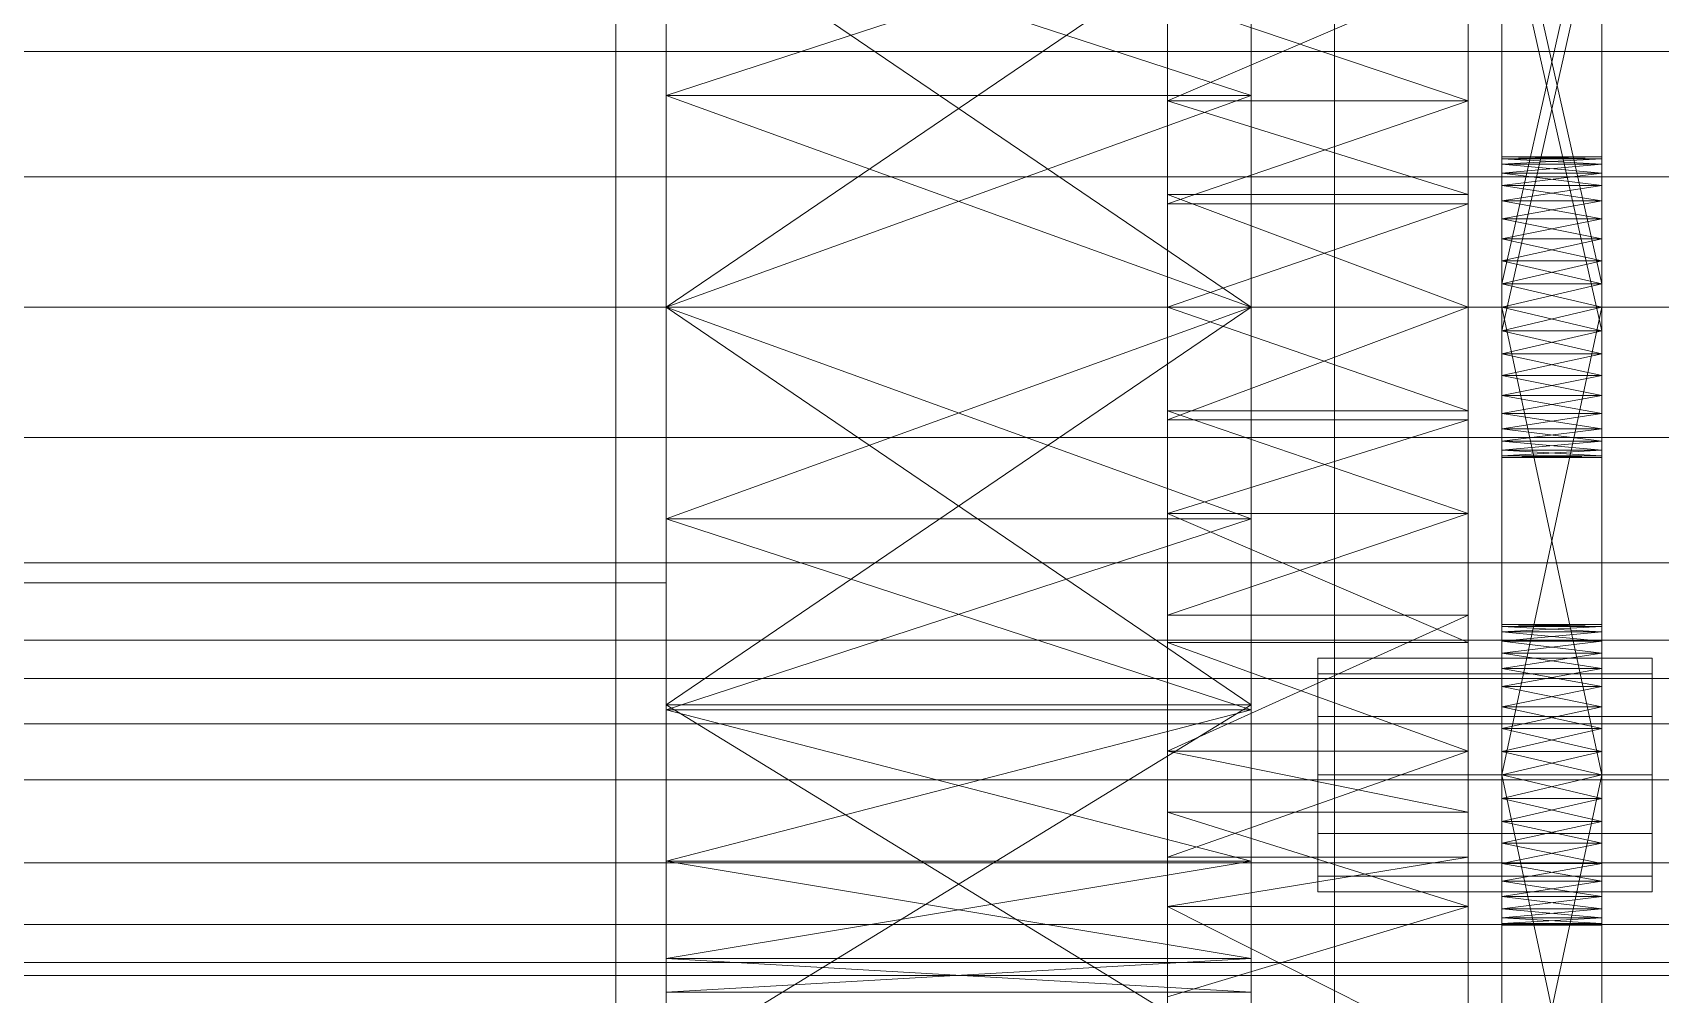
# Model space of a CAD drawing. Header units: millimetres. Extents: x -1970 to 59977, y -50268 to 6837.
# Drawn here: x 1362.1 to 1459.5, y -33274.6 to -33217.1 of the extents above; entities that cross this region are included whole.
import ezdxf

# ---------------------------------------------------------------- set-up
doc = ezdxf.new("R2010")
doc.units = ezdxf.units.MM
doc.layers.add('frontal_C03', color=7, linetype='Continuous', lineweight=0)
doc.layers.add('frontal_secador', color=7, linetype='Continuous', lineweight=0)

msp = doc.modelspace()

# ---------------------------------------------------------------- linework, layer by layer
at = {"layer": 'frontal_C03'}
for p, q in [((1440, -33465.833), (1440, -33118.927)), ((1440, -33127.91), (1440, -33474.816)), ((1530, -33253.434), (-1530, -33253.434)), ((1530, -33258.434), (-1530, -33258.434))]:
    msp.add_line(p, q, dxfattribs=at)
at = {"layer": 'frontal_secador'}
for p, q in [((1400, -33250), (1400, -33000)), ((1400, -36000), (1400, -33000)), ((1397, -35940), (1397, -33075)), ((1400, -36000), (1400, -33075)), ((1400, -34600), (1400, -33075)), ((1400, -35940), (1400, -33075)), ((1400, -34650), (1400, -33075)), ((1400, -33233.5), (1400, -33160.269)), ((1435, -33160.269), (1435, -33233.5)), ((1430, -33163.111), (1430, -33245.858)), ((1448, -33245.858), (1448, -33163.111)), ((1430, -33221.142), (1430, -33177.639)), ((1430, -33269.365), (1430, -33177.639)), ((1430, -33177.639), (1430, -33245.858)), ((1430, -33311.527), (1430, -33177.639)), ((1448, -33177.639), (1448, -33221.142)), ((1448, -33177.639), (1448, -33269.365)), ((1448, -33245.858), (1448, -33177.639)), ((1448, -33177.639), (1448, -33311.527)), ((1400, -33188.24), (1400, -33233.5)), ((1400, -33188.24), (1400, -33278.76)), ((1400, -33220.83), (1400, -33188.24)), ((1435, -33233.5), (1435, -33188.24)), ((1435, -33278.76), (1435, -33188.24)), ((1435, -33188.24), (1435, -33220.83)), ((1430, -33197.635), (1430, -33221.142)), ((1430, -33197.635), (1430, -33245.858)), ((1448, -33221.142), (1448, -33197.635)), ((1448, -33245.858), (1448, -33197.635)), ((1450, -33199.643), (1450, -33234.908)), ((1450, -33237.586), (1450, -33199.643)), ((1456, -33234.908), (1456, -33199.643)), ((1456, -33199.643), (1456, -33237.586)), ((1400, -33200.33), (1400, -33233.5)), ((1435, -33233.5), (1435, -33200.33)), ((1450, -33233.5), (1450, -33202.839)), ((1450, -33238.79), (1450, -33202.839)), ((1450, -33242.06), (1450, -33202.839)), ((1456, -33202.839), (1456, -33233.5)), ((1456, -33202.839), (1456, -33238.79)), ((1456, -33202.839), (1456, -33242.06)), ((1430, -33221.142), (1430, -33203.268)), ((1448, -33203.268), (1448, -33221.142)), ((1450, -33204.143), (1450, -33232.092)), ((1450, -33204.143), (1450, -33234.908)), ((1450, -33237.586), (1450, -33204.143)), ((1456, -33232.092), (1456, -33204.143)), ((1456, -33234.908), (1456, -33204.143)), ((1456, -33204.143), (1456, -33237.586)), ((1450, -33232.092), (1450, -33205.517)), ((1456, -33232.092), (1450, -33205.517)), ((1450, -33233.5), (1450, -33205.517)), ((1450, -33205.517), (1450, -33236.281)), ((1450, -33205.517), (1450, -33238.79)), ((1450, -33205.517), (1450, -33242.06)), ((1456, -33205.517), (1450, -33232.092)), ((1456, -33205.517), (1456, -33232.092)), ((1456, -33205.517), (1456, -33233.5)), ((1456, -33236.281), (1456, -33205.517)), ((1456, -33238.79), (1456, -33205.517)), ((1456, -33242.06), (1456, -33205.517)), ((1450, -33234.908), (1450, -33206.925)), ((1450, -33237.586), (1450, -33206.925)), ((1456, -33206.925), (1456, -33234.908)), ((1456, -33206.925), (1456, -33237.586)), ((1450, -33208.333), (1450, -33234.908)), ((1456, -33208.333), (1450, -33234.908)), ((1450, -33208.333), (1450, -33236.281)), ((1456, -33234.908), (1450, -33208.333)), ((1456, -33234.908), (1456, -33208.333)), ((1456, -33236.281), (1456, -33208.333)), ((1400, -33209.401), (1400, -33233.5)), ((1400, -33220.83), (1400, -33209.401)), ((1435, -33220.83), (1400, -33209.401)), ((1435, -33209.401), (1400, -33220.83)), ((1400, -33233.5), (1400, -33209.706)), ((1435, -33233.5), (1400, -33209.706)), ((1435, -33209.706), (1400, -33233.5)), ((1435, -33233.5), (1435, -33209.401)), ((1435, -33209.401), (1435, -33220.83)), ((1435, -33209.706), (1435, -33233.5)), ((1430, -33218.193), (1430, -33211.277)), ((1430, -33213.424), (1430, -33221.142)), ((1448, -33213.424), (1430, -33221.142)), ((1448, -33221.142), (1448, -33213.424)), ((1430, -33221.142), (1430, -33215.058)), ((1448, -33221.142), (1430, -33215.058)), ((1448, -33215.058), (1448, -33221.142)), ((1480, -33218.193), (1325, -33218.193)), ((1430, -33218.193), (1325, -33218.193)), ((1430, -33225.696), (1430, -33218.193)), ((1400, -33220.83), (1400, -33233.5)), ((1400, -33220.83), (1400, -33278.76)), ((1435, -33233.5), (1400, -33220.83)), ((1435, -33220.83), (1400, -33220.83)), ((1435, -33220.83), (1400, -33233.5)), ((1430, -33221.142), (1430, -33239.698)), ((1430, -33226.752), (1430, -33221.142)), ((1430, -33221.142), (1430, -33245.858)), ((1430, -33221.142), (1430, -33227.302)), ((1430, -33269.365), (1430, -33221.142)), ((1448, -33226.752), (1430, -33221.142)), ((1448, -33221.142), (1430, -33221.142)), ((1448, -33221.142), (1430, -33227.302)), ((1435, -33233.5), (1435, -33220.83)), ((1435, -33278.76), (1435, -33220.83)), ((1448, -33239.698), (1448, -33221.142)), ((1448, -33221.142), (1448, -33226.752)), ((1448, -33245.858), (1448, -33221.142)), ((1448, -33227.302), (1448, -33221.142)), ((1448, -33221.142), (1448, -33269.365)), ((1450, -33224.611), (1450, -33224.5)), ((1456, -33224.611), (1450, -33224.5)), ((1456, -33224.5), (1450, -33224.5)), ((1456, -33224.5), (1450, -33224.611)), ((1456, -33224.611), (1456, -33224.5)), ((1450, -33224.611), (1450, -33225.481)), ((1450, -33224.94), (1450, -33224.611)), ((1450, -33224.611), (1450, -33227.136)), ((1456, -33224.94), (1450, -33224.611)), ((1456, -33224.611), (1450, -33224.611)), ((1456, -33224.611), (1450, -33224.94)), ((1450, -33225.481), (1450, -33224.94)), ((1456, -33225.481), (1450, -33224.94)), ((1456, -33224.94), (1450, -33224.94)), ((1456, -33224.94), (1450, -33225.481)), ((1450, -33225.481), (1450, -33227.136)), ((1450, -33226.219), (1450, -33225.481)), ((1450, -33229.414), (1450, -33225.481)), ((1450, -33264.281), (1450, -33225.481)), ((1456, -33226.219), (1450, -33225.481)), ((1456, -33225.481), (1450, -33225.481)), ((1456, -33225.481), (1450, -33226.219)), ((1456, -33225.481), (1456, -33224.611)), ((1456, -33224.611), (1456, -33224.94)), ((1456, -33227.136), (1456, -33224.611)), ((1456, -33224.94), (1456, -33225.481)), ((1456, -33227.136), (1456, -33225.481)), ((1456, -33225.481), (1456, -33226.219)), ((1456, -33225.481), (1456, -33229.414)), ((1456, -33225.481), (1456, -33264.281)), ((1480, -33225.696), (1325, -33225.696)), ((1430, -33225.696), (1325, -33225.696)), ((1430, -33233.5), (1430, -33225.696)), ((1450, -33227.136), (1450, -33226.219)), ((1456, -33227.136), (1450, -33226.219)), ((1456, -33226.219), (1450, -33226.219)), ((1456, -33226.219), (1450, -33227.136)), ((1456, -33226.219), (1456, -33227.136)), ((1430, -33226.752), (1430, -33239.698)), ((1430, -33233.5), (1430, -33226.752)), ((1448, -33233.5), (1430, -33226.752)), ((1448, -33226.752), (1430, -33226.752)), ((1430, -33240.248), (1430, -33227.302)), ((1430, -33227.302), (1430, -33233.5)), ((1430, -33245.858), (1430, -33227.302)), ((1448, -33227.302), (1430, -33227.302)), ((1448, -33227.302), (1430, -33233.5)), ((1448, -33239.698), (1448, -33226.752)), ((1448, -33226.752), (1448, -33233.5)), ((1448, -33227.302), (1448, -33240.248)), ((1448, -33233.5), (1448, -33227.302)), ((1448, -33227.302), (1448, -33245.858)), ((1450, -33227.136), (1450, -33229.414)), ((1450, -33228.21), (1450, -33227.136)), ((1450, -33227.136), (1450, -33232.092)), ((1450, -33227.136), (1450, -33264.281)), ((1456, -33228.21), (1450, -33227.136)), ((1456, -33227.136), (1450, -33227.136)), ((1456, -33227.136), (1450, -33228.21)), ((1456, -33229.414), (1456, -33227.136)), ((1456, -33227.136), (1456, -33228.21)), ((1456, -33232.092), (1456, -33227.136)), ((1456, -33264.281), (1456, -33227.136)), ((1450, -33229.414), (1450, -33228.21)), ((1456, -33229.414), (1450, -33228.21)), ((1456, -33228.21), (1450, -33228.21)), ((1456, -33228.21), (1450, -33229.414)), ((1456, -33228.21), (1456, -33229.414)), ((1450, -33229.414), (1450, -33232.092)), ((1450, -33230.719), (1450, -33229.414)), ((1450, -33264.281), (1450, -33229.414)), ((1456, -33230.719), (1450, -33229.414)), ((1456, -33229.414), (1450, -33229.414)), ((1456, -33229.414), (1450, -33230.719)), ((1456, -33232.092), (1456, -33229.414)), ((1456, -33229.414), (1456, -33230.719)), ((1456, -33229.414), (1456, -33264.281)), ((1450, -33232.092), (1450, -33230.719)), ((1456, -33232.092), (1450, -33230.719)), ((1456, -33230.719), (1450, -33230.719)), ((1456, -33230.719), (1450, -33232.092)), ((1456, -33230.719), (1456, -33232.092)), ((1450, -33261.5), (1450, -33232.092)), ((1450, -33232.092), (1450, -33233.5)), ((1450, -33264.281), (1450, -33232.092)), ((1456, -33233.5), (1450, -33232.092)), ((1456, -33232.092), (1450, -33232.092)), ((1456, -33232.092), (1450, -33233.5)), ((1450, -33232.092), (1450, -33234.908)), ((1456, -33232.092), (1456, -33261.5)), ((1456, -33233.5), (1456, -33232.092)), ((1456, -33232.092), (1456, -33264.281)), ((1456, -33234.908), (1456, -33232.092)), ((1325, -33233.5), (1480, -33233.5)), ((1325, -33233.5), (1430, -33233.5)), ((1400, -33233.5), (1400, -33246.17)), ((1400, -33278.76), (1400, -33233.5)), ((1400, -33233.5), (1400, -33257.294)), ((1400, -33233.5), (1400, -33257.599)), ((1400, -33306.731), (1400, -33233.5)), ((1400, -33233.5), (1400, -33266.67)), ((1400, -33233.5), (1435, -33233.5)), ((1435, -33233.5), (1400, -33257.294)), ((1435, -33257.294), (1400, -33233.5)), ((1435, -33233.5), (1400, -33246.17)), ((1435, -33246.17), (1400, -33233.5)), ((1430, -33241.304), (1430, -33233.5)), ((1430, -33239.698), (1430, -33233.5)), ((1430, -33233.5), (1430, -33240.248)), ((1430, -33233.5), (1448, -33233.5)), ((1448, -33233.5), (1430, -33240.248)), ((1448, -33239.698), (1430, -33233.5)), ((1435, -33246.17), (1435, -33233.5)), ((1435, -33233.5), (1435, -33278.76)), ((1435, -33257.294), (1435, -33233.5)), ((1435, -33257.599), (1435, -33233.5)), ((1435, -33233.5), (1435, -33306.731)), ((1435, -33266.67), (1435, -33233.5)), ((1448, -33233.5), (1448, -33239.698)), ((1448, -33240.248), (1448, -33233.5)), ((1450, -33233.5), (1450, -33261.5)), ((1456, -33261.5), (1450, -33233.5)), ((1456, -33233.5), (1450, -33233.5)), ((1456, -33233.5), (1450, -33261.5)), ((1450, -33234.908), (1450, -33233.5)), ((1456, -33234.908), (1450, -33233.5)), ((1450, -33236.281), (1450, -33233.5)), ((1450, -33238.79), (1450, -33233.5)), ((1456, -33233.5), (1450, -33234.908)), ((1456, -33261.5), (1456, -33233.5)), ((1456, -33233.5), (1456, -33234.908)), ((1456, -33233.5), (1456, -33236.281)), ((1456, -33233.5), (1456, -33238.79)), ((1450, -33237.586), (1450, -33234.908)), ((1450, -33234.908), (1450, -33236.281)), ((1450, -33234.908), (1450, -33239.864)), ((1450, -33234.908), (1450, -33242.389)), ((1450, -33234.908), (1456, -33234.908)), ((1456, -33234.908), (1450, -33236.281)), ((1456, -33236.281), (1450, -33234.908)), ((1456, -33234.908), (1456, -33237.586)), ((1456, -33236.281), (1456, -33234.908)), ((1456, -33239.864), (1456, -33234.908)), ((1456, -33242.389), (1456, -33234.908)), ((1450, -33236.281), (1450, -33237.586)), ((1456, -33236.281), (1450, -33236.281)), ((1456, -33236.281), (1450, -33237.586)), ((1456, -33237.586), (1450, -33236.281)), ((1450, -33238.79), (1450, -33236.281)), ((1456, -33237.586), (1456, -33236.281)), ((1456, -33236.281), (1456, -33238.79)), ((1450, -33239.864), (1450, -33237.586)), ((1450, -33237.586), (1450, -33238.79)), ((1450, -33241.519), (1450, -33237.586)), ((1450, -33242.389), (1450, -33237.586)), ((1456, -33237.586), (1450, -33237.586)), ((1456, -33237.586), (1450, -33238.79)), ((1456, -33238.79), (1450, -33237.586)), ((1456, -33237.586), (1456, -33239.864)), ((1456, -33238.79), (1456, -33237.586)), ((1456, -33237.586), (1456, -33241.519)), ((1456, -33237.586), (1456, -33242.389)), ((1450, -33238.79), (1450, -33239.864)), ((1456, -33238.79), (1450, -33238.79)), ((1456, -33238.79), (1450, -33239.864)), ((1456, -33239.864), (1450, -33238.79)), ((1450, -33240.781), (1450, -33238.79)), ((1450, -33242.06), (1450, -33238.79)), ((1456, -33239.864), (1456, -33238.79)), ((1456, -33238.79), (1456, -33240.781)), ((1456, -33238.79), (1456, -33242.06)), ((1430, -33245.858), (1430, -33239.698)), ((1448, -33245.858), (1430, -33239.698)), ((1448, -33239.698), (1430, -33239.698)), ((1448, -33239.698), (1448, -33245.858)), ((1450, -33241.519), (1450, -33239.864)), ((1450, -33239.864), (1450, -33240.781)), ((1450, -33239.864), (1450, -33242.389)), ((1456, -33239.864), (1450, -33239.864)), ((1456, -33239.864), (1450, -33240.781)), ((1456, -33240.781), (1450, -33239.864)), ((1456, -33239.864), (1456, -33241.519)), ((1456, -33240.781), (1456, -33239.864)), ((1456, -33242.389), (1456, -33239.864)), ((1430, -33240.248), (1430, -33245.858)), ((1448, -33240.248), (1430, -33240.248)), ((1448, -33240.248), (1430, -33245.858)), ((1448, -33245.858), (1448, -33240.248)), ((1450, -33240.781), (1450, -33241.519)), ((1456, -33240.781), (1450, -33240.781)), ((1456, -33240.781), (1450, -33241.519)), ((1456, -33241.519), (1450, -33240.781)), ((1450, -33242.06), (1450, -33240.781)), ((1456, -33241.519), (1456, -33240.781)), ((1456, -33240.781), (1456, -33242.06)), ((1480, -33241.304), (1325, -33241.304)), ((1430, -33241.304), (1325, -33241.304)), ((1430, -33241.304), (1430, -33248.807)), ((1450, -33242.389), (1450, -33241.519)), ((1450, -33241.519), (1450, -33242.06)), ((1456, -33241.519), (1450, -33241.519)), ((1456, -33241.519), (1450, -33242.06)), ((1456, -33242.06), (1450, -33241.519)), ((1450, -33242.06), (1450, -33242.389)), ((1456, -33242.06), (1450, -33242.06)), ((1456, -33242.06), (1450, -33242.389)), ((1456, -33242.389), (1450, -33242.06)), ((1450, -33242.5), (1450, -33242.06)), ((1456, -33241.519), (1456, -33242.389)), ((1456, -33242.06), (1456, -33241.519)), ((1456, -33242.389), (1456, -33242.06)), ((1456, -33242.06), (1456, -33242.5)), ((1450, -33242.389), (1450, -33242.5)), ((1456, -33242.389), (1450, -33242.389)), ((1456, -33242.389), (1450, -33242.5)), ((1456, -33242.5), (1450, -33242.389)), ((1456, -33242.5), (1450, -33242.5)), ((1456, -33242.389), (1456, -33242.5)), ((1430, -33245.858), (1430, -33263.732)), ((1430, -33253.576), (1430, -33245.858)), ((1430, -33269.365), (1430, -33245.858)), ((1430, -33245.858), (1430, -33251.942)), ((1430, -33245.858), (1430, -33289.361)), ((1430, -33245.858), (1430, -33311.527)), ((1448, -33245.858), (1430, -33245.858)), ((1448, -33245.858), (1430, -33251.942)), ((1448, -33253.576), (1430, -33245.858)), ((1448, -33263.732), (1448, -33245.858)), ((1448, -33245.858), (1448, -33253.576)), ((1448, -33245.858), (1448, -33269.365)), ((1448, -33251.942), (1448, -33245.858)), ((1448, -33289.361), (1448, -33245.858)), ((1448, -33311.527), (1448, -33245.858)), ((1400, -33257.599), (1400, -33246.17)), ((1400, -33278.76), (1400, -33246.17)), ((1435, -33246.17), (1400, -33246.17)), ((1435, -33246.17), (1400, -33257.599)), ((1435, -33257.599), (1400, -33246.17)), ((1435, -33246.17), (1435, -33257.599)), ((1435, -33246.17), (1435, -33278.76)), ((1480, -33248.807), (1325, -33248.807)), ((1430, -33248.807), (1325, -33248.807)), ((1430, -33248.807), (1430, -33255.723)), ((-1400, -33250), (1400, -33250)), ((1250, -33250), (1400, -33250)), ((1400, -36000), (1400, -33250)), ((1430, -33266.411), (1430, -33251.942)), ((1430, -33251.942), (1430, -33260.075)), ((1430, -33269.365), (1430, -33251.942)), ((1448, -33251.942), (1430, -33251.942)), ((1448, -33251.942), (1430, -33260.075)), ((1448, -33251.942), (1448, -33266.411)), ((1448, -33260.075), (1448, -33251.942)), ((1448, -33251.942), (1448, -33269.365)), ((1450, -33252.611), (1450, -33252.5)), ((1456, -33252.611), (1450, -33252.5)), ((1456, -33252.5), (1450, -33252.5)), ((1456, -33252.5), (1450, -33252.611)), ((1450, -33252.611), (1450, -33253.481)), ((1450, -33252.94), (1450, -33252.611)), ((1450, -33252.611), (1450, -33255.136)), ((1456, -33252.94), (1450, -33252.611)), ((1456, -33252.611), (1450, -33252.611)), ((1456, -33252.611), (1450, -33252.94)), ((1456, -33252.611), (1456, -33252.5)), ((1456, -33253.481), (1456, -33252.611)), ((1456, -33252.611), (1456, -33252.94)), ((1456, -33255.136), (1456, -33252.611)), ((1430, -33253.576), (1430, -33263.732)), ((1430, -33260.075), (1430, -33253.576)), ((1448, -33260.075), (1430, -33253.576)), ((1448, -33253.576), (1430, -33253.576)), ((1448, -33263.732), (1448, -33253.576)), ((1448, -33253.576), (1448, -33260.075)), ((1450, -33253.481), (1450, -33252.94)), ((1456, -33253.481), (1450, -33252.94)), ((1456, -33252.94), (1450, -33252.94)), ((1456, -33252.94), (1450, -33253.481)), ((1450, -33253.481), (1450, -33255.136)), ((1450, -33254.219), (1450, -33253.481)), ((1450, -33257.414), (1450, -33253.481)), ((1450, -33292.281), (1450, -33253.481)), ((1456, -33254.219), (1450, -33253.481)), ((1456, -33253.481), (1450, -33253.481)), ((1456, -33253.481), (1450, -33254.219)), ((1456, -33252.94), (1456, -33253.481)), ((1456, -33255.136), (1456, -33253.481)), ((1456, -33253.481), (1456, -33254.219)), ((1456, -33253.481), (1456, -33257.414)), ((1456, -33253.481), (1456, -33292.281)), ((1439, -33255.438), (1439, -33254.5)), ((1459, -33254.5), (1439, -33254.5)), ((1450, -33255.136), (1450, -33254.219)), ((1456, -33255.136), (1450, -33254.219)), ((1456, -33254.219), (1450, -33254.219)), ((1456, -33254.219), (1450, -33255.136)), ((1456, -33254.219), (1456, -33255.136)), ((1459, -33255.438), (1459, -33254.5)), ((1480, -33255.723), (1325, -33255.723)), ((1430, -33255.723), (1325, -33255.723)), ((1430, -33255.723), (1430, -33261.784)), ((1439, -33258), (1439, -33255.438)), ((1459, -33255.438), (1439, -33255.438)), ((1450, -33255.136), (1450, -33257.414)), ((1450, -33256.21), (1450, -33255.136)), ((1450, -33255.136), (1450, -33260.092)), ((1450, -33255.136), (1450, -33292.281)), ((1456, -33256.21), (1450, -33255.136)), ((1456, -33255.136), (1450, -33255.136)), ((1456, -33255.136), (1450, -33256.21)), ((1456, -33257.414), (1456, -33255.136)), ((1456, -33255.136), (1456, -33256.21)), ((1456, -33260.092), (1456, -33255.136)), ((1456, -33292.281), (1456, -33255.136)), ((1459, -33258), (1459, -33255.438)), ((1450, -33257.414), (1450, -33256.21)), ((1456, -33257.414), (1450, -33256.21)), ((1456, -33256.21), (1450, -33256.21)), ((1456, -33256.21), (1450, -33257.414)), ((1456, -33256.21), (1456, -33257.414)), ((1400, -33257.294), (1400, -33278.76)), ((1435, -33257.294), (1400, -33257.294)), ((1435, -33257.294), (1400, -33278.76)), ((1435, -33278.76), (1400, -33257.294)), ((1400, -33266.67), (1400, -33257.599)), ((1400, -33278.76), (1400, -33257.599)), ((1435, -33257.599), (1400, -33257.599)), ((1435, -33257.599), (1400, -33266.67)), ((1435, -33266.67), (1400, -33257.599)), ((1435, -33278.76), (1435, -33257.294)), ((1435, -33257.599), (1435, -33266.67)), ((1435, -33257.599), (1435, -33278.76)), ((1450, -33257.414), (1450, -33260.092)), ((1450, -33258.719), (1450, -33257.414)), ((1450, -33292.281), (1450, -33257.414)), ((1456, -33258.719), (1450, -33257.414)), ((1456, -33257.414), (1450, -33257.414)), ((1456, -33257.414), (1450, -33258.719)), ((1456, -33260.092), (1456, -33257.414)), ((1456, -33257.414), (1456, -33258.719)), ((1456, -33257.414), (1456, -33292.281)), ((1439, -33261.5), (1439, -33258)), ((1459, -33258), (1439, -33258)), ((1459, -33261.5), (1459, -33258)), ((1450, -33260.092), (1450, -33258.719)), ((1456, -33260.092), (1450, -33258.719)), ((1456, -33258.719), (1450, -33258.719)), ((1456, -33258.719), (1450, -33260.092)), ((1456, -33258.719), (1456, -33260.092)), ((1430, -33260.075), (1430, -33266.411)), ((1430, -33263.732), (1430, -33260.075)), ((1448, -33260.075), (1430, -33260.075)), ((1448, -33260.075), (1430, -33266.411)), ((1448, -33263.732), (1430, -33260.075)), ((1448, -33266.411), (1448, -33260.075)), ((1448, -33260.075), (1448, -33263.732)), ((1450, -33289.5), (1450, -33260.092)), ((1450, -33260.092), (1450, -33261.5)), ((1450, -33292.281), (1450, -33260.092)), ((1456, -33261.5), (1450, -33260.092)), ((1456, -33260.092), (1450, -33260.092)), ((1456, -33260.092), (1450, -33261.5)), ((1456, -33260.092), (1456, -33289.5)), ((1456, -33261.5), (1456, -33260.092)), ((1456, -33260.092), (1456, -33292.281)), ((1439, -33261.5), (1439, -33265)), ((1439, -33261.5), (1459, -33261.5)), ((1450, -33261.5), (1450, -33289.5)), ((1456, -33289.5), (1450, -33261.5)), ((1456, -33261.5), (1450, -33261.5)), ((1456, -33261.5), (1450, -33289.5)), ((1450, -33264.281), (1450, -33261.5)), ((1450, -33261.5), (1450, -33262.908)), ((1456, -33261.5), (1450, -33262.908)), ((1456, -33262.908), (1450, -33261.5)), ((1456, -33289.5), (1456, -33261.5)), ((1456, -33261.5), (1456, -33264.281)), ((1456, -33262.908), (1456, -33261.5)), ((1459, -33265), (1459, -33261.5)), ((1480, -33261.784), (1325, -33261.784)), ((1430, -33261.784), (1325, -33261.784)), ((1430, -33261.784), (1430, -33266.759)), ((1450, -33262.908), (1450, -33264.281)), ((1456, -33262.908), (1450, -33262.908)), ((1456, -33262.908), (1450, -33264.281)), ((1456, -33264.281), (1450, -33262.908)), ((1456, -33264.281), (1456, -33262.908)), ((1430, -33269.365), (1430, -33263.732)), ((1448, -33269.365), (1430, -33263.732)), ((1448, -33263.732), (1430, -33263.732)), ((1448, -33263.732), (1448, -33269.365)), ((1450, -33266.79), (1450, -33264.281)), ((1450, -33264.281), (1450, -33265.586)), ((1450, -33268.781), (1450, -33264.281)), ((1450, -33270.5), (1450, -33264.281)), ((1456, -33264.281), (1450, -33264.281)), ((1456, -33264.281), (1450, -33265.586)), ((1456, -33265.586), (1450, -33264.281)), ((1456, -33264.281), (1456, -33266.79)), ((1456, -33265.586), (1456, -33264.281)), ((1456, -33264.281), (1456, -33268.781)), ((1456, -33264.281), (1456, -33270.5)), ((1439, -33265), (1439, -33267.562)), ((1459, -33265), (1439, -33265)), ((1459, -33265), (1459, -33267.562)), ((1430, -33266.411), (1430, -33269.365)), ((1448, -33266.411), (1430, -33266.411)), ((1448, -33266.411), (1430, -33269.365)), ((1448, -33269.365), (1448, -33266.411)), ((1450, -33265.586), (1450, -33266.79)), ((1456, -33265.586), (1450, -33265.586)), ((1456, -33265.586), (1450, -33266.79)), ((1456, -33266.79), (1450, -33265.586)), ((1456, -33266.79), (1456, -33265.586)), ((1480, -33266.759), (1325, -33266.759)), ((1430, -33266.759), (1325, -33266.759)), ((1400, -33306.731), (1400, -33266.67)), ((1400, -33272.493), (1400, -33266.67)), ((1400, -33278.76), (1400, -33266.67)), ((1435, -33266.67), (1400, -33266.67)), ((1435, -33266.67), (1400, -33272.493)), ((1435, -33272.493), (1400, -33266.67)), ((1430, -33266.759), (1430, -33270.455)), ((1435, -33266.67), (1435, -33306.731)), ((1435, -33266.67), (1435, -33272.493)), ((1435, -33266.67), (1435, -33278.76)), ((1450, -33268.781), (1450, -33266.79)), ((1450, -33266.79), (1450, -33267.864)), ((1456, -33266.79), (1450, -33266.79)), ((1456, -33266.79), (1450, -33267.864)), ((1456, -33267.864), (1450, -33266.79)), ((1456, -33266.79), (1456, -33268.781)), ((1456, -33267.864), (1456, -33266.79)), ((1439, -33267.562), (1439, -33268.5)), ((1459, -33267.562), (1439, -33267.562)), ((1450, -33267.864), (1450, -33268.781)), ((1456, -33267.864), (1450, -33267.864)), ((1456, -33267.864), (1450, -33268.781)), ((1456, -33268.781), (1450, -33267.864)), ((1456, -33268.781), (1456, -33267.864)), ((1459, -33267.562), (1459, -33268.5)), ((1430, -33269.365), (1430, -33284.806)), ((1430, -33278.435), (1430, -33269.365)), ((1430, -33289.361), (1430, -33269.365)), ((1430, -33269.365), (1430, -33274.777)), ((1430, -33303.889), (1430, -33269.365)), ((1430, -33311.527), (1430, -33269.365)), ((1448, -33269.365), (1430, -33269.365)), ((1448, -33269.365), (1430, -33274.777)), ((1448, -33278.435), (1430, -33269.365)), ((1459, -33268.5), (1439, -33268.5)), ((1448, -33284.806), (1448, -33269.365)), ((1448, -33269.365), (1448, -33278.435)), ((1448, -33269.365), (1448, -33289.361)), ((1448, -33274.777), (1448, -33269.365)), ((1448, -33269.365), (1448, -33303.889)), ((1448, -33269.365), (1448, -33311.527)), ((1450, -33270.06), (1450, -33268.781)), ((1450, -33268.781), (1450, -33269.519)), ((1450, -33270.5), (1450, -33268.781)), ((1456, -33268.781), (1450, -33268.781)), ((1456, -33268.781), (1450, -33269.519)), ((1456, -33269.519), (1450, -33268.781)), ((1456, -33268.781), (1456, -33270.06)), ((1456, -33269.519), (1456, -33268.781)), ((1456, -33268.781), (1456, -33270.5)), ((1450, -33269.519), (1450, -33270.06)), ((1456, -33269.519), (1450, -33269.519)), ((1456, -33269.519), (1450, -33270.06)), ((1456, -33270.06), (1450, -33269.519)), ((1450, -33270.5), (1450, -33270.06)), ((1450, -33270.06), (1450, -33270.389)), ((1456, -33270.06), (1450, -33270.06)), ((1456, -33270.06), (1450, -33270.389)), ((1456, -33270.389), (1450, -33270.06)), ((1456, -33270.06), (1456, -33269.519)), ((1456, -33270.06), (1456, -33270.5)), ((1456, -33270.389), (1456, -33270.06)), ((1480, -33270.455), (1325, -33270.455)), ((1430, -33270.455), (1325, -33270.455)), ((1430, -33270.455), (1430, -33272.731)), ((1450, -33270.389), (1450, -33270.5)), ((1456, -33270.389), (1450, -33270.389)), ((1456, -33270.389), (1450, -33270.5)), ((1456, -33270.5), (1450, -33270.389)), ((1456, -33270.5), (1450, -33270.5)), ((1456, -33270.5), (1456, -33270.389)), ((1480, -33272.731), (1325, -33272.731)), ((1430, -33272.731), (1325, -33272.731)), ((1400, -33306.731), (1400, -33272.493)), ((1400, -33274.5), (1400, -33272.493)), ((1435, -33272.493), (1400, -33272.493)), ((1435, -33272.493), (1400, -33274.5)), ((1435, -33274.5), (1400, -33272.493)), ((1430, -33272.731), (1430, -33273.5)), ((1435, -33272.493), (1435, -33306.731)), ((1435, -33272.493), (1435, -33274.5)), ((1480, -33273.5), (1325, -33273.5)), ((1430, -33273.5), (1325, -33273.5)), ((1400, -33306.731), (1400, -33274.5)), ((1435, -33274.5), (1400, -33274.5)), ((1435, -33274.5), (1435, -33306.731))]:
    msp.add_line(p, q, dxfattribs=at)

doc.saveas('drawing.dxf')
